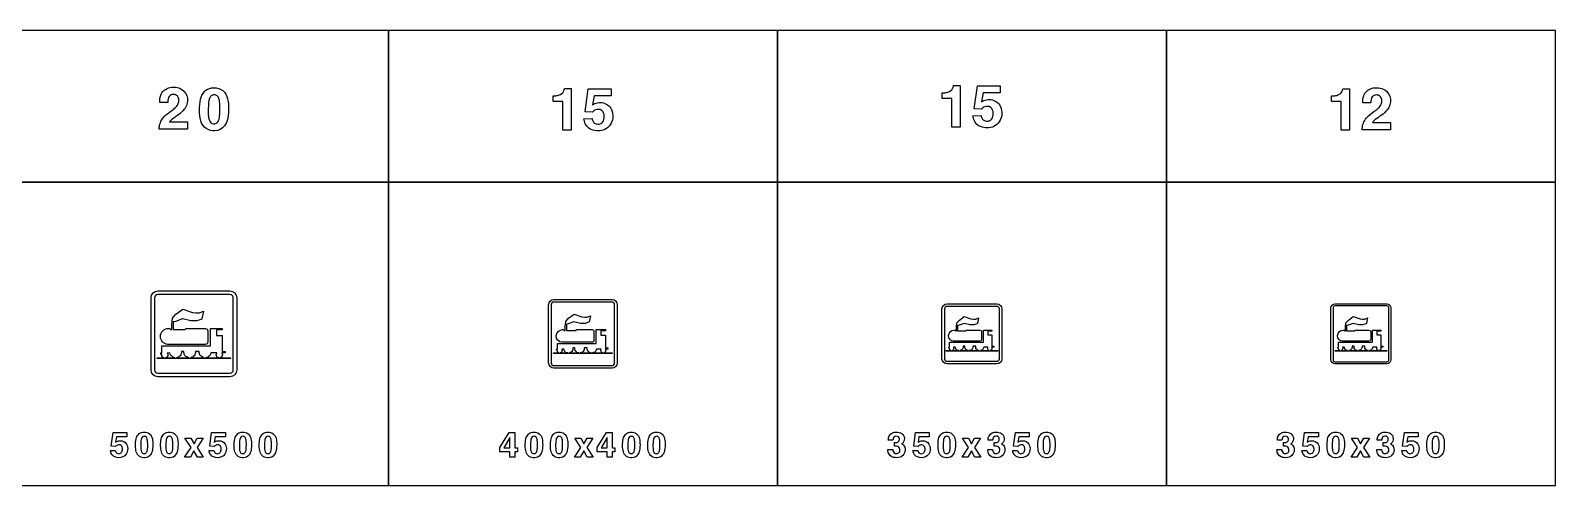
# Model space of a CAD drawing. Extents: x 0 to 18160, y 0 to 2655.
# Drawn here: x 9262 to 18160, y 0 to 2655 of the extents above; entities that cross this region are included whole.
import ezdxf

# ---------------------------------------------------------------- set-up
doc = ezdxf.new("R2010")
doc.units = 0
doc.header["$MEASUREMENT"] = 0

msp = doc.modelspace()

# ---------------------------------------------------------------- linework, layer by layer
for points in [[(9080, 1770), (11350, 1770), (11350, 2655), (9080, 2655)], [(11350, 1770), (13620, 1770), (13620, 2655), (11350, 2655)], [(13620, 1770), (15890, 1770), (15890, 2655), (13620, 2655)], [(15890, 1770), (18160, 1770), (18160, 2655), (15890, 2655)], [(9080, 0), (11350, 0), (11350, 1770), (9080, 1770)], [(11350, 0), (13620, 0), (13620, 1770), (11350, 1770)], [(13620, 0), (15890, 0), (15890, 1770), (13620, 1770)], [(15890, 0), (18160, 0), (18160, 1770), (15890, 1770)], [(10198.2, 221.797), (10163.1, 276.346), (10197.9, 276.346), (10216.2, 242.294), (10234.9, 276.346), (10269, 276.346), (10233.5, 222.318), (10270, 166.299), (10235.4, 166.299), (10215.6, 202.389), (10195.2, 166.299), (10161, 166.299)], [(12001, 222.096), (12055.2, 309.963), (12087.1, 309.963), (12087.1, 219.229), (12103.3, 219.229), (12103.3, 196.409), (12087.1, 196.409), (12087.1, 165.058), (12058.6, 165.058), (12058.6, 196.409), (12001, 196.409)], [(12058.6, 280.769), (12022.6, 219.229), (12058.6, 219.229)], [(12472.5, 221.797), (12437.4, 276.346), (12472.2, 276.347), (12490.5, 242.294), (12509.2, 276.347), (12543.3, 276.347), (12507.8, 222.318), (12544.3, 166.299), (12509.7, 166.299), (12489.9, 202.389), (12469.5, 166.299), (12435.3, 166.299)], [(12569, 222.114), (12623.3, 309.981), (12655.1, 309.981), (12655.1, 219.246), (12671.3, 219.246), (12671.3, 196.427), (12655.1, 196.427), (12655.1, 165.076), (12626.6, 165.076), (12626.6, 196.427), (12569, 196.427)], [(12626.6, 280.787), (12590.6, 219.246), (12626.6, 219.246)], [(14734.2, 221.783), (14699.1, 276.333), (14733.9, 276.333), (14752.1, 242.281), (14770.8, 276.333), (14805, 276.333), (14769.4, 222.304), (14806, 166.285), (14771.4, 166.285), (14751.6, 202.375), (14731.2, 166.285), (14697, 166.285)], [(17004.2, 221.783), (16969.1, 276.333), (17003.9, 276.333), (17022.1, 242.281), (17040.8, 276.333), (17075, 276.333), (17039.4, 222.304), (17076, 166.285), (17041.4, 166.285), (17021.6, 202.375), (17001.2, 166.285), (16967, 166.285)]]:
    msp.add_lwpolyline(points, close=True)
for points in [[(10012.9, 2078.85, -0.0640343), (10014.2, 2099.78, -0.161687), (10050, 2160.33, -0.0283718), (10091.8, 2192.71, 0.0545111), (10112.7, 2210.64, 0.192461), (10127.7, 2250.18, 0.234238), (10114.1, 2276.56, 0.196223), (10088.8, 2281.34, 0.252425), (10066.8, 2264.16, 0.0856617), (10062.7, 2247.14, 0.0202329), (10062, 2235.45), (10015.3, 2235.45, -0.0983795), (10021.4, 2276.76, -0.245047), (10067.6, 2319.89, -0.207102), (10144.5, 2311.55, -0.233443), (10177, 2259.22, -0.20961), (10158.8, 2195.04, -0.0785124), (10124.9, 2163.57, 0.0107372), (10089.1, 2137.78, 0.0665092), (10073.2, 2121.74), (10177.7, 2121.74), (10177.7, 2078.85)], [(10247.9, 2191.49, -0.0563084), (10253.9, 2254.32, -0.130301), (10276.1, 2298.12, -0.174843), (10317.9, 2319.53, -0.147552), (10371, 2312.9, -0.192146), (10407.8, 2269.73, -0.0833996), (10417.1, 2212.7, -0.0545507), (10412.1, 2141.92, -0.116773), (10393, 2097.85, -0.221099), (10338.1, 2070.16, -0.162564), (10286.7, 2082.68, -0.174743), (10255.4, 2128.1, -0.0640867), (10247.9, 2186.79)], [(12310.9, 2274.45), (12324.1, 2274.45, 0.0261527), (12330.1, 2275.12, 0.0824327), (12354.9, 2282.34, 0.211118), (12374.9, 2306.08, 0.0230957), (12377.6, 2315.99), (12415.7, 2315.99), (12415.7, 2074.01), (12367.1, 2074.01), (12367.1, 2241.03), (12310.9, 2241.03)], [(12491, 2139), (12538, 2140.78, 0.0452719), (12544.4, 2124.55, 0.0567733), (12549.1, 2117.67, 0.070207), (12553.5, 2114.2, 0.264984), (12589.6, 2112.3, 0.20748), (12607, 2135.41, 0.147389), (12605.8, 2173.44, 0.308532), (12576.4, 2194.85, 0.215743), (12546.7, 2184.62, 0.028781), (12541.3, 2178.38), (12498.7, 2180.39), (12516.5, 2315.07), (12650.5, 2315.07), (12650.5, 2273.2), (12550.1, 2273.2), (12541.1, 2221.19, -0.0211252), (12554.1, 2228.73, -0.121371), (12587.4, 2234.58, -0.244671), (12647.2, 2202.63, -0.173069), (12658.8, 2143.5, -0.256779), (12613.6, 2077.51, -0.199585), (12534, 2076.44, -0.245625), (12493.7, 2125.34, -0.0170062)], [(14580.9, 2291.94), (14594, 2291.94, 0.0261527), (14600.1, 2292.61, 0.0824327), (14624.9, 2299.84, 0.211118), (14644.9, 2323.58, 0.0230957), (14647.6, 2333.49), (14685.7, 2333.49), (14685.7, 2091.51), (14637.1, 2091.51), (14637.1, 2258.53), (14580.9, 2258.53)], [(14761, 2156.5), (14808, 2158.28, 0.0452719), (14814.4, 2142.04, 0.0567733), (14819.1, 2135.17, 0.070207), (14823.5, 2131.7, 0.264984), (14859.6, 2129.8, 0.20748), (14877, 2152.9, 0.147389), (14875.8, 2190.94, 0.308532), (14846.4, 2212.34, 0.215743), (14816.7, 2202.11, 0.028781), (14811.3, 2195.87), (14768.7, 2197.89), (14786.5, 2332.56), (14920.5, 2332.56), (14920.5, 2290.7), (14820.1, 2290.7), (14811.1, 2238.69, -0.0211252), (14824, 2246.23, -0.121371), (14857.4, 2252.07, -0.244671), (14917.2, 2220.12, -0.173069), (14928.7, 2161, -0.256779), (14883.6, 2095.01, -0.199585), (14804, 2093.94, -0.245625), (14763.7, 2142.83, -0.0170062)], [(16852.4, 2273.43), (16865.5, 2273.43, 0.0261527), (16871.5, 2274.1, 0.0824327), (16896.4, 2281.32, 0.211118), (16916.4, 2305.06, 0.0230957), (16919, 2314.97), (16957.1, 2314.97), (16957.1, 2072.99), (16908.5, 2072.99), (16908.5, 2240.01), (16852.4, 2240.01)], [(17032.5, 2075.98, -0.0640343), (17033.8, 2096.92, -0.161687), (17069.6, 2157.46, -0.0283718), (17111.4, 2189.85, 0.0545111), (17132.3, 2207.78, 0.192461), (17147.3, 2247.31, 0.234238), (17133.7, 2273.69, 0.196223), (17108.4, 2278.47, 0.252425), (17086.4, 2261.29, 0.0856617), (17082.3, 2244.27, 0.0202329), (17081.6, 2232.58), (17034.9, 2232.58, -0.0983795), (17041, 2273.89, -0.245047), (17087.1, 2317.02, -0.207102), (17164.1, 2308.69, -0.233443), (17196.6, 2256.36, -0.20961), (17178.4, 2192.18, -0.0785124), (17144.5, 2160.7, 0.0107372), (17108.7, 2134.91, 0.0665092), (17092.8, 2118.88), (17197.3, 2118.88), (17197.3, 2075.98)], [(10299.2, 2160.96, 0.0124589), (10299.8, 2154.64, 0.0668192), (10305.4, 2129.25, 0.615362), (10356.3, 2123.64, 0.0726881), (10361.7, 2136.67, 0.0588562), (10366.4, 2173.95, 0.0389037), (10364.8, 2240.94, 0.084671), (10358.2, 2264.28, 0.156013), (10346.8, 2276.44, 0.143208), (10331, 2279.4, 0.172584), (10315.3, 2273.2, 0.132565), (10305.3, 2257.64, 0.0498315), (10300.8, 2235.92, 0.0368731)], [(10005, 634.998, -0.414213), (9965.03, 674.998), (9965.03, 1095, -0.414213), (10005, 1135), (10425, 1135, -0.414213), (10465, 1095), (10465, 674.998, -0.414213), (10425, 634.998)], [(10005, 654.998), (10425, 654.998, 0.414213), (10445, 674.998), (10445, 1095, 0.414213), (10425, 1115), (10005, 1115, 0.414213), (9985.03, 1095), (9985.03, 674.998, 0.414213)], [(12315, 684.998, -0.414213), (12285, 714.998), (12285, 1055, -0.414213), (12315, 1085), (12655, 1085, -0.414213), (12685, 1055), (12685, 714.998, -0.414213), (12655, 684.998)], [(12315, 699.998), (12655, 699.998, 0.414213), (12670, 714.998), (12670, 1055, 0.414213), (12655, 1070), (12315, 1070, 0.414213), (12300, 1055), (12300, 714.998, 0.414213)], [(10089.2, 975.848), (10109.9, 999.462), (10150.9, 1028.31), (10206.8, 1010.18), (10228.2, 1006.86), (10247.2, 1006.86), (10270.3, 1017.1), (10261.5, 971.476), (10255.7, 969.076), (10231.7, 961.319), (10197, 961.319), (10148.8, 972.034), (10108.1, 957.219), (10094.8, 955.019), (10094.8, 909.662), (10164.6, 909.662, -0.194821), (10170.4, 916.148), (10281.5, 916.162, -0.413794), (10295.8, 901.891), (10295.8, 837.319, -0.41374), (10281.5, 823.048), (10164.6, 823.062), (10066.4, 823.048), (10065.8, 823.033, -0.00842058), (10064.2, 823.062), (10061.8, 823.133, -0.389055), (10020.1, 868.762), (10020.1, 870.448, -0.414165), (10065.8, 916.162), (10066.4, 916.162), (10074.4, 916.148, -0.171226), (10078, 909.662), (10086.4, 909.662), (10086.4, 939.405)], [(12384.4, 957.678), (12400.9, 976.569), (12433.7, 999.644), (12478.5, 985.141), (12495.6, 982.489), (12510.7, 982.489), (12529.3, 990.684), (12522.2, 954.181), (12517.6, 952.261), (12498.4, 946.055), (12470.6, 946.055), (12432.1, 954.627), (12399.5, 942.775), (12388.8, 941.015), (12388.8, 904.729), (12444.7, 904.729, -0.194821), (12449.3, 909.918), (12538.2, 909.929, -0.413794), (12549.6, 898.512), (12549.6, 846.855, -0.41374), (12538.2, 835.438), (12444.7, 835.449), (12365.9, 835.432, -0.00842058), (12364.4, 835.449), (12362.5, 835.506, -0.389055), (12329.1, 872.009), (12329.1, 873.358, -0.414165), (12365.9, 909.929), (12372.5, 909.918, -0.171226), (12375.4, 904.729), (12382.2, 904.729), (12382.2, 928.524)], [(14610, 709.998, -0.414213), (14580, 739.998), (14580, 1030, -0.414213), (14610, 1060), (14900, 1060, -0.414213), (14930, 1030), (14930, 739.998, -0.414213), (14900, 709.998)], [(14610, 724.998), (14900, 724.998, 0.414213), (14915, 739.998), (14915, 1030, 0.414213), (14900, 1045), (14610, 1045, 0.414213), (14595, 1030), (14595, 739.998, 0.414213)], [(14667, 948.593), (14681.4, 965.123), (14710.1, 985.313), (14749.3, 972.623), (14764.3, 970.303), (14777.5, 970.303), (14793.7, 977.473), (14787.5, 945.533), (14783.5, 943.853), (14766.7, 938.423), (14742.4, 938.423), (14708.7, 945.923), (14680.2, 935.553), (14670.9, 934.013), (14670.9, 902.263), (14719.7, 902.263, -0.194821), (14723.8, 906.803), (14801.6, 906.813, -0.413794), (14811.6, 896.823), (14811.6, 851.623, -0.41374), (14801.6, 841.633), (14719.7, 841.643), (14650.8, 841.628, -0.00842058), (14649.5, 841.643), (14647.8, 841.693, -0.389055), (14618.6, 873.633), (14618.6, 874.813, -0.414165), (14650.8, 906.813), (14656.6, 906.803, -0.171226), (14659.1, 902.263), (14665, 902.263), (14665, 923.083)], [(16874, 709.998, -0.414213), (16850, 733.998), (16850, 1036, -0.414213), (16874, 1060), (17176, 1060, -0.414213), (17200, 1036), (17200, 733.998, -0.414213), (17176, 709.998)], [(16874, 721.998), (17176, 721.998, 0.414213), (17188, 733.998), (17188, 1036, 0.414213), (17176, 1048), (16874, 1048, 0.414213), (16862, 1036), (16862, 733.998, 0.414213)], [(16937, 948.593), (16951.4, 965.123), (16980.1, 985.313), (17019.3, 972.623), (17034.3, 970.303), (17047.5, 970.303), (17063.7, 977.473), (17057.5, 945.533), (17053.5, 943.853), (17036.7, 938.423), (17012.4, 938.423), (16978.7, 945.923), (16950.2, 935.553), (16940.9, 934.013), (16940.9, 902.263), (16989.7, 902.263, -0.194821), (16993.8, 906.803), (17071.6, 906.813, -0.413794), (17081.6, 896.823), (17081.6, 851.623, -0.41374), (17071.6, 841.633), (16989.7, 841.643), (16920.8, 841.628, -0.00842058), (16919.5, 841.643), (16917.8, 841.693, -0.389055), (16888.6, 873.633), (16888.6, 874.813, -0.414165), (16920.8, 906.813), (16926.6, 906.803, -0.171226), (16929.1, 902.263), (16935, 902.263), (16935, 923.083)], [(10078.8, 814.705), (10311.9, 814.705), (10311.9, 916.148), (10346.1, 916.148), (10380.4, 916.148), (10380.4, 907.748), (10346.1, 907.748), (10346.1, 876.091), (10380.4, 876.091), (10380.4, 800.119), (10380.4, 781.719), (10397.3, 781.719), (10397.3, 773.376), (10378.3, 773.376), (10378.3, 772.533, -0.145928), (10381.2, 762.862, -0.354245), (10367.1, 745.562), (10429.5, 745.562), (10429.5, 741.691), (10000.6, 741.691), (10000.6, 745.562), (10041.7, 745.562, -0.354245), (10027.7, 762.862, -0.030537), (10027.9, 765.005), (10022.5, 765.005), (10022.5, 774.048), (10028.3, 774.048), (10028.3, 814.705)], [(12376, 828.764), (12562.6, 828.764), (12562.6, 909.918), (12589.9, 909.918), (12617.3, 909.918), (12617.3, 903.198), (12589.9, 903.198), (12589.9, 877.872), (12617.3, 877.872), (12617.3, 817.095), (12617.3, 802.375), (12630.8, 802.375), (12630.8, 795.701), (12615.6, 795.701), (12615.6, 795.026, -0.145928), (12617.9, 787.289, -0.354245), (12606.7, 773.449), (12656.6, 773.449), (12656.6, 770.352), (12313.5, 770.352), (12313.5, 773.449), (12346.4, 773.449, -0.354245), (12335.2, 787.289, -0.030537), (12335.3, 789.003), (12331, 789.003), (12331, 796.238), (12335.7, 796.238), (12335.7, 828.764)], [(14659.7, 835.793), (14822.9, 835.793), (14822.9, 906.803), (14846.8, 906.803), (14870.8, 906.803), (14870.8, 900.923), (14846.8, 900.923), (14846.8, 878.763), (14870.8, 878.763), (14870.8, 825.583), (14870.8, 812.703), (14882.6, 812.703), (14882.6, 806.863), (14869.3, 806.863), (14869.3, 806.273, -0.145928), (14871.3, 799.503, -0.354245), (14861.5, 787.393), (14905.1, 787.393), (14905.1, 784.683), (14604.9, 784.683), (14604.9, 787.393), (14633.7, 787.393, -0.354245), (14623.9, 799.503, -0.030537), (14624, 801.003), (14620.2, 801.003), (14620.2, 807.333), (14624.4, 807.333), (14624.4, 835.793)], [(16929.7, 835.793), (17092.9, 835.793), (17092.9, 906.803), (17116.8, 906.803), (17140.8, 906.803), (17140.8, 900.923), (17116.8, 900.923), (17116.8, 878.763), (17140.8, 878.763), (17140.8, 825.583), (17140.8, 812.703), (17152.6, 812.703), (17152.6, 806.863), (17139.3, 806.863), (17139.3, 806.273, -0.145928), (17141.3, 799.503, -0.354245), (17131.5, 787.393), (17175.1, 787.393), (17175.1, 784.683), (16874.9, 784.683), (16874.9, 787.393), (16903.7, 787.393, -0.354245), (16893.9, 799.503, -0.030537), (16894, 801.003), (16890.2, 801.003), (16890.2, 807.333), (16894.4, 807.333), (16894.4, 835.793)], [(12426.5, 798.581, -0.25946), (12416.6, 778.603, -0.12285), (12403.9, 773.449), (12461.4, 773.449, -0.191481), (12443.2, 783.838, -0.161875), (12438.6, 797.506, -0.0106592), (12438.6, 798.558), (12438.6, 802.375), (12426.4, 802.375)], [(12491.9, 798.409, -0.25743), (12482, 778.603, -0.12285), (12469.3, 773.449), (12533.1, 773.449, -0.191481), (12514.9, 783.838, -0.161875), (12510.3, 797.506, -0.00758162), (12510.3, 798.249), (12510.3, 802.375), (12491.8, 802.375)], [(14657.2, 806.863), (14646.5, 806.698, -0.152169), (14648.7, 799.503, -0.354245), (14638.9, 787.393), (14677.1, 787.393, -0.191481), (14661.2, 796.483, -0.141615)], [(14703.8, 809.383, -0.25946), (14695.2, 791.903, -0.12285), (14684.1, 787.393), (14734.3, 787.393, -0.191481), (14718.4, 796.483, -0.161875), (14714.4, 808.443, -0.0106592), (14714.4, 809.363), (14714.4, 812.703), (14703.8, 812.703)], [(14761, 809.233, -0.25743), (14752.4, 791.903, -0.12285), (14741.3, 787.393), (14797.1, 787.393, -0.191481), (14781.2, 796.483, -0.161875), (14777.1, 808.443, -0.00758162), (14777.2, 809.093), (14777.2, 812.703), (14761, 812.703)], [(14823.7, 806.863, -0.226132), (14815.2, 791.903, -0.12285), (14804, 787.393), (14856.4, 787.393, -0.354245), (14846.6, 799.503, -0.137886), (14848.4, 805.953), (14848.4, 806.863)], [(16927.2, 806.863), (16916.5, 806.698, -0.152169), (16918.7, 799.503, -0.354245), (16908.9, 787.393), (16947.1, 787.393, -0.191481), (16931.2, 796.483, -0.141615)], [(16973.8, 809.383, -0.25946), (16965.2, 791.903, -0.12285), (16954.1, 787.393), (17004.3, 787.393, -0.191481), (16988.4, 796.483, -0.161875), (16984.4, 808.443, -0.0106592), (16984.4, 809.363), (16984.4, 812.703), (16973.8, 812.703)], [(17031, 809.233, -0.25743), (17022.4, 791.903, -0.12285), (17011.3, 787.393), (17067.1, 787.393, -0.191481), (17051.2, 796.483, -0.161875), (17047.1, 808.443, -0.00758162), (17047.2, 809.093), (17047.2, 812.703), (17031, 812.703)], [(17093.7, 806.863, -0.226132), (17085.2, 791.903, -0.12285), (17074, 787.393), (17126.4, 787.393, -0.354245), (17116.6, 799.503, -0.137886), (17118.4, 805.953), (17118.4, 806.863)], [(10075.3, 773.376), (10060, 773.141, -0.152169), (10063.1, 762.862, -0.354245), (10049.1, 745.562), (10103.7, 745.562, -0.191481), (10081, 758.548, -0.141615)], [(10141.9, 776.976, -0.25946), (10129.5, 752.005, -0.12285), (10113.7, 745.562), (10185.5, 745.562, -0.191481), (10162.7, 758.548, -0.161875), (10157, 775.633, -0.0106592), (10157, 776.948), (10157, 781.719), (10141.8, 781.719)], [(10223.6, 776.762, -0.25743), (10211.3, 752.005, -0.12285), (10195.4, 745.562), (10275.1, 745.562, -0.191481), (10252.4, 758.548, -0.161875), (10246.6, 775.633, -0.00758162), (10246.6, 776.562), (10246.6, 781.719), (10223.5, 781.719)], [(10313.2, 773.376, -0.226132), (10300.9, 752.005, -0.12285), (10285, 745.562), (10359.8, 745.562, -0.354245), (10345.8, 762.862, -0.137886), (10348.4, 772.076), (10348.4, 773.376)], [(12373.3, 795.701), (12361, 795.512, -0.152169), (12363.5, 787.289, -0.354245), (12352.3, 773.449), (12396, 773.449, -0.191481), (12377.8, 783.838, -0.141615)], [(12563.5, 795.701, -0.226132), (12553.7, 778.603, -0.12285), (12541, 773.449), (12600.9, 773.449, -0.354245), (12589.7, 787.289, -0.137886), (12591.7, 794.661), (12591.7, 795.701)], [(9727.75, 203.882), (9755.92, 204.948, 0.0452719), (9759.76, 195.209, 0.0567733), (9762.6, 191.086, 0.070207), (9765.26, 189, 0.264984), (9786.87, 187.863, 0.20748), (9797.32, 201.725, 0.147389), (9796.63, 224.545, 0.308532), (9779, 237.389, 0.215743), (9761.13, 231.251, 0.028781), (9757.91, 227.507), (9732.34, 228.716), (9743.03, 309.521), (9823.46, 309.521), (9823.46, 284.403), (9763.2, 284.403), (9757.82, 253.195, -0.0211252), (9765.57, 257.721, -0.121371), (9785.57, 261.228, -0.244671), (9821.44, 242.057, -0.173069), (9828.39, 206.583, -0.256779), (9801.28, 166.986, -0.199585), (9753.55, 166.346, -0.245625), (9729.38, 195.683, -0.0170062)], [(9874.18, 234.284, -0.0563084), (9877.8, 271.986, -0.130301), (9891.12, 298.265, -0.174843), (9916.22, 311.109, -0.147552), (9948.09, 307.128, -0.192146), (9970.17, 281.227, -0.0833996), (9975.72, 247.009, -0.0545507), (9972.71, 204.545, -0.116773), (9961.26, 178.099, -0.221099), (9928.35, 161.488, -0.162564), (9897.47, 169, -0.174743), (9878.7, 196.251, -0.0640867), (9874.23, 231.464)], [(9905.01, 215.967, 0.0124589), (9905.32, 212.175, 0.0668192), (9908.68, 196.938, 0.615362), (9939.23, 193.573, 0.0726881), (9942.5, 201.393, 0.0588562), (9945.32, 223.763, 0.0389037), (9944.34, 263.953, 0.084671), (9940.39, 277.957, 0.156013), (9933.51, 285.256, 0.143208), (9924.08, 287.033, 0.172584), (9914.63, 283.313, 0.132565), (9908.66, 273.976, 0.0498315), (9905.93, 260.943, 0.0368731)], [(10020.9, 234.284, -0.0563084), (10024.5, 271.986, -0.130301), (10037.9, 298.265, -0.174843), (10063, 311.109, -0.147552), (10094.8, 307.128, -0.192146), (10116.9, 281.227, -0.0833996), (10122.5, 247.009, -0.0545507), (10119.5, 204.545, -0.116773), (10108, 178.1, -0.221099), (10075.1, 161.488, -0.162564), (10044.2, 169, -0.174743), (10025.5, 196.251, -0.0640867), (10021, 231.464)], [(10051.8, 215.967, 0.0124589), (10052.1, 212.175, 0.0668192), (10055.4, 196.938, 0.615362), (10086, 193.573, 0.0726881), (10089.2, 201.393, 0.0588562), (10092.1, 223.763, 0.0389037), (10091.1, 263.953, 0.084671), (10087.1, 277.957, 0.156013), (10080.3, 285.256, 0.143208), (10070.8, 287.033, 0.172584), (10061.4, 283.313, 0.132565), (10055.4, 273.976, 0.0498315), (10052.7, 260.943, 0.0368731)], [(10303.3, 203.891), (10331.5, 204.957, 0.0452719), (10335.3, 195.218, 0.0567733), (10338.2, 191.095, 0.070207), (10340.8, 189.009, 0.264984), (10362.4, 187.872, 0.20748), (10372.9, 201.734, 0.147389), (10372.2, 224.554, 0.308532), (10354.6, 237.398, 0.215743), (10336.7, 231.26, 0.028781), (10333.5, 227.516), (10307.9, 228.725), (10318.6, 309.531), (10399, 309.531), (10399, 284.412), (10338.8, 284.412), (10333.4, 253.204, -0.0211252), (10341.1, 257.73, -0.121371), (10361.1, 261.237, -0.244671), (10397, 242.066, -0.173069), (10404, 206.592, -0.256779), (10376.8, 166.995, -0.199585), (10329.1, 166.355, -0.245625), (10304.9, 195.692, -0.0170062)], [(10449.7, 234.285, -0.0563084), (10453.4, 271.986, -0.130301), (10466.7, 298.266, -0.174843), (10491.8, 311.109, -0.147552), (10523.7, 307.128, -0.192146), (10545.7, 281.228, -0.0833996), (10551.3, 247.01, -0.0545507), (10548.3, 204.545, -0.116773), (10536.8, 178.1, -0.221099), (10503.9, 161.488, -0.162564), (10473, 169, -0.174743), (10454.3, 196.251, -0.0640867), (10449.8, 231.465)], [(10480.6, 215.967, 0.0124589), (10480.9, 212.175, 0.0668192), (10484.2, 196.939, 0.615362), (10514.8, 193.574, 0.0726881), (10518.1, 201.394, 0.0588562), (10520.9, 223.763, 0.0389037), (10519.9, 263.953, 0.084671), (10516, 277.957, 0.156013), (10509.1, 285.256, 0.143208), (10499.7, 287.033, 0.172584), (10490.2, 283.313, 0.132565), (10484.2, 273.976, 0.0498315), (10481.5, 260.943, 0.0368731)], [(10596.5, 234.275, -0.0563084), (10600.1, 271.977, -0.130301), (10613.4, 298.256, -0.174843), (10638.5, 311.1, -0.147552), (10670.4, 307.119, -0.192146), (10692.5, 281.218, -0.0833996), (10698, 247, -0.0545507), (10695, 204.536, -0.116773), (10683.6, 178.09, -0.221099), (10650.7, 161.479, -0.162564), (10619.8, 168.991, -0.174743), (10601, 196.242, -0.0640867), (10596.5, 231.455)], [(10627.3, 215.958, 0.0124589), (10627.6, 212.166, 0.0668192), (10631, 196.929, 0.615362), (10661.5, 193.564, 0.0726881), (10664.8, 201.384, 0.0588562), (10667.6, 223.754, 0.0389037), (10666.7, 263.943, 0.084671), (10662.7, 277.948, 0.156013), (10655.8, 285.247, 0.143208), (10646.4, 287.024, 0.172584), (10636.9, 283.304, 0.132565), (10631, 273.967, 0.0498315), (10628.2, 260.934, 0.0368731)], [(12148.5, 234.285, -0.0563084), (12152.1, 271.986, -0.130301), (12165.4, 298.266, -0.174843), (12190.5, 311.109, -0.147552), (12222.4, 307.128, -0.192146), (12244.5, 281.228, -0.0833996), (12250, 247.01, -0.0545507), (12247, 204.546, -0.116773), (12235.6, 178.1, -0.221099), (12202.7, 161.489, -0.162564), (12171.8, 169.001, -0.174743), (12153, 196.252, -0.0640867), (12148.5, 231.465)], [(12179.3, 215.967, 0.0124589), (12179.6, 212.176, 0.0668192), (12183, 196.939, 0.615362), (12213.5, 193.574, 0.0726881), (12216.8, 201.394, 0.0588562), (12219.6, 223.764, 0.0389037), (12218.6, 263.953, 0.084671), (12214.7, 277.958, 0.156013), (12207.8, 285.256, 0.143208), (12198.4, 287.034, 0.172584), (12188.9, 283.313, 0.132565), (12183, 273.977, 0.0498315), (12180.2, 260.944, 0.0368731)], [(12295.2, 234.285, -0.0563084), (12298.9, 271.986, -0.130301), (12312.2, 298.266, -0.174843), (12337.3, 311.109, -0.147552), (12369.1, 307.128, -0.192146), (12391.2, 281.228, -0.0833996), (12396.8, 247.01, -0.0545507), (12393.8, 204.546, -0.116773), (12382.3, 178.1, -0.221099), (12349.4, 161.489, -0.162564), (12318.5, 169.001, -0.174743), (12299.8, 196.252, -0.0640867), (12295.3, 231.465)], [(12326.1, 215.967, 0.0124589), (12326.4, 212.176, 0.0668192), (12329.7, 196.939, 0.615362), (12360.3, 193.574, 0.0726881), (12363.5, 201.394, 0.0588562), (12366.4, 223.764, 0.0389037), (12365.4, 263.953, 0.084671), (12361.4, 277.958, 0.156013), (12354.6, 285.256, 0.143208), (12345.1, 287.034, 0.172584), (12335.7, 283.313, 0.132565), (12329.7, 273.977, 0.0498315), (12327, 260.944, 0.0368731)], [(12716.5, 234.285, -0.0563084), (12720.1, 271.986, -0.130301), (12733.4, 298.266, -0.174843), (12758.5, 311.109, -0.147552), (12790.4, 307.128, -0.192146), (12812.5, 281.228, -0.0833996), (12818, 247.01, -0.0545507), (12815, 204.545, -0.116773), (12803.6, 178.1, -0.221099), (12770.7, 161.489, -0.162564), (12739.8, 169, -0.174743), (12721, 196.252, -0.0640867), (12716.5, 231.465)], [(12747.3, 215.967, 0.0124589), (12747.6, 212.176, 0.0668192), (12751, 196.939, 0.615362), (12781.5, 193.574, 0.0726881), (12784.8, 201.394, 0.0588562), (12787.6, 223.763, 0.0389037), (12786.7, 263.953, 0.084671), (12782.7, 277.958, 0.156013), (12775.8, 285.256, 0.143208), (12766.4, 287.033, 0.172584), (12757, 283.313, 0.132565), (12751, 273.977, 0.0498315), (12748.3, 260.943, 0.0368731)], [(12863.2, 234.275, -0.0563084), (12866.9, 271.977, -0.130301), (12880.2, 298.256, -0.174843), (12905.3, 311.1, -0.147552), (12937.2, 307.119, -0.192146), (12959.2, 281.219, -0.0833996), (12964.8, 247.001, -0.0545507), (12961.8, 204.536, -0.116773), (12950.3, 178.091, -0.221099), (12917.4, 161.479, -0.162564), (12886.5, 168.991, -0.174743), (12867.8, 196.242, -0.0640867), (12863.3, 231.456)], [(12894.1, 215.958, 0.0124589), (12894.4, 212.166, 0.0668192), (12897.7, 196.93, 0.615362), (12928.3, 193.565, 0.0726881), (12931.6, 201.385, 0.0588562), (12934.4, 223.754, 0.0389037), (12933.4, 263.944, 0.084671), (12929.5, 277.948, 0.156013), (12922.6, 285.247, 0.143208), (12913.2, 287.024, 0.172584), (12903.7, 283.304, 0.132565), (12897.7, 273.967, 0.0498315), (12895, 260.934, 0.0368731)], [(14264.9, 210.618), (14292.7, 210.618, 0.0411845), (14294, 201.495, 0.335066), (14312.3, 186.329, 0.276505), (14331.4, 195.05, 0.158203), (14334.8, 207.49, 0.0878221), (14333, 217.04, 0.217575), (14321.9, 227.158, 0.0882727), (14309.1, 229.031), (14302.7, 229.031), (14302.7, 250.192, 0.0282129), (14314.4, 250.547, 0.50028), (14330.6, 277.846, 0.235001), (14319.5, 286.874, 0.165496), (14304.1, 285.5, 0.220849), (14295.5, 275.571, 0.055705), (14293.8, 264.647), (14266.9, 264.647, -0.0488003), (14268, 278.201, -0.30773), (14302.6, 310.903, -0.146685), (14338.2, 307.348, -0.469869), (14354.2, 251.685, -0.0891152), (14346.9, 244.623), (14344.4, 242.822, -0.0245333), (14351.1, 238.983, -0.202429), (14364.5, 216.969, -0.422325), (14326.8, 163.296, -0.154301), (14288.4, 167.609, -0.287878), (14265, 204.03, -0.0143877)], [(14410.5, 203.85), (14438.6, 204.916, 0.0452719), (14442.5, 195.177, 0.0567733), (14445.3, 191.054, 0.070207), (14448, 188.968, 0.264984), (14469.6, 187.831, 0.20748), (14480, 201.694, 0.147389), (14479.4, 224.513, 0.308532), (14461.7, 237.357, 0.215743), (14443.9, 231.22, 0.028781), (14440.6, 227.476), (14415.1, 228.684), (14425.7, 309.49), (14506.2, 309.49), (14506.2, 284.371), (14445.9, 284.371), (14440.5, 253.163, -0.0211252), (14448.3, 257.689, -0.121371), (14468.3, 261.196, -0.244671), (14504.2, 242.025, -0.173069), (14511.1, 206.551, -0.256779), (14484, 166.954, -0.199585), (14436.3, 166.314, -0.245625), (14412.1, 195.651, -0.0170062)], [(14556.9, 234.262, -0.0563084), (14560.5, 271.963, -0.130301), (14573.8, 298.243, -0.174843), (14598.9, 311.086, -0.147552), (14630.8, 307.106, -0.192146), (14652.9, 281.205, -0.0833996), (14658.4, 246.987, -0.0545507), (14655.4, 204.523, -0.116773), (14644, 178.077, -0.221099), (14611.1, 161.466, -0.162564), (14580.2, 168.978, -0.174743), (14561.4, 196.229, -0.0640867), (14556.9, 231.442)], [(14587.7, 215.944, 0.0124589), (14588, 212.153, 0.0668192), (14591.4, 196.916, 0.615362), (14621.9, 193.551, 0.0726881), (14625.2, 201.371, 0.0588562), (14628, 223.741, 0.0389037), (14627.1, 263.93, 0.084671), (14623.1, 277.935, 0.156013), (14616.2, 285.233, 0.143208), (14606.8, 287.011, 0.172584), (14597.3, 283.29, 0.132565), (14591.4, 273.954, 0.0498315), (14588.7, 260.921, 0.0368731)], [(14847.3, 210.655), (14875.2, 210.655, 0.0411845), (14876.4, 201.531, 0.335066), (14894.7, 186.366, 0.276505), (14913.9, 195.086, 0.158203), (14917.2, 207.527, 0.0878221), (14915.4, 217.076, 0.217575), (14904.3, 227.195, 0.0882727), (14891.6, 229.067), (14885.1, 229.067), (14885.1, 250.228, 0.0282129), (14896.8, 250.584, 0.50028), (14913, 277.882, 0.235001), (14901.9, 286.911, 0.165496), (14886.5, 285.536, 0.220849), (14878, 275.607, 0.055705), (14876.2, 264.683), (14849.4, 264.683, -0.0488003), (14850.4, 278.237, -0.30773), (14885, 310.939, -0.146685), (14920.7, 307.384, -0.469869), (14936.6, 251.721, -0.0891152), (14929.4, 244.659), (14926.8, 242.858, -0.0245333), (14933.5, 239.019, -0.202429), (14946.9, 217.005, -0.422325), (14909.3, 163.332, -0.154301), (14870.8, 167.645, -0.287878), (14847.4, 204.067, -0.0143877)], [(14992.9, 203.886), (15021.1, 204.953, 0.0452719), (15024.9, 195.213, 0.0567733), (15027.8, 191.09, 0.070207), (15030.4, 189.005, 0.264984), (15052, 187.868, 0.20748), (15062.5, 201.73, 0.147389), (15061.8, 224.55, 0.308532), (15044.2, 237.394, 0.215743), (15026.3, 231.256, 0.028781), (15023.1, 227.512), (14997.5, 228.721), (15008.2, 309.526), (15088.6, 309.526), (15088.6, 284.408), (15028.3, 284.408), (15023, 253.199, -0.0211252), (15030.7, 257.725, -0.121371), (15050.7, 261.232, -0.244671), (15086.6, 242.062, -0.173069), (15093.5, 206.588, -0.256779), (15066.4, 166.991, -0.199585), (15018.7, 166.351, -0.245625), (14994.5, 195.687, -0.0170062)], [(15139.3, 234.299, -0.0563084), (15143, 272, -0.130301), (15156.3, 298.28, -0.174843), (15181.4, 311.123, -0.147552), (15213.2, 307.142, -0.192146), (15235.3, 281.242, -0.0833996), (15240.9, 247.024, -0.0545507), (15237.9, 204.559, -0.116773), (15226.4, 178.114, -0.221099), (15193.5, 161.502, -0.162564), (15162.6, 169.014, -0.174743), (15143.9, 196.265, -0.0640867), (15139.4, 231.479)], [(15170.2, 215.981, 0.0124589), (15170.5, 212.19, 0.0668192), (15173.8, 196.953, 0.615362), (15204.4, 193.588, 0.0726881), (15207.6, 201.408, 0.0588562), (15210.5, 223.777, 0.0389037), (15209.5, 263.967, 0.084671), (15205.5, 277.972, 0.156013), (15198.7, 285.27, 0.143208), (15189.2, 287.047, 0.172584), (15179.8, 283.327, 0.132565), (15173.8, 273.991, 0.0498315), (15171.1, 260.957, 0.0368731)], [(16534.9, 210.618), (16562.7, 210.618, 0.0411845), (16564, 201.495, 0.335066), (16582.3, 186.329, 0.276505), (16601.4, 195.05, 0.158203), (16604.8, 207.49, 0.0878221), (16603, 217.04, 0.217575), (16591.9, 227.158, 0.0882727), (16579.1, 229.031), (16572.7, 229.031), (16572.7, 250.192, 0.0282129), (16584.4, 250.547, 0.50028), (16600.6, 277.846, 0.235001), (16589.5, 286.874, 0.165496), (16574.1, 285.5, 0.220849), (16565.5, 275.571, 0.055705), (16563.8, 264.647), (16536.9, 264.647, -0.0488003), (16538, 278.201, -0.30773), (16572.6, 310.903, -0.146685), (16608.2, 307.348, -0.469869), (16624.2, 251.685, -0.0891152), (16616.9, 244.623), (16614.4, 242.822, -0.0245333), (16621.1, 238.983, -0.202429), (16634.5, 216.969, -0.422325), (16596.8, 163.296, -0.154301), (16558.4, 167.609, -0.287878), (16535, 204.03, -0.0143877)], [(16680.5, 203.85), (16708.6, 204.916, 0.0452719), (16712.5, 195.177, 0.0567733), (16715.3, 191.054, 0.070207), (16718, 188.968, 0.264984), (16739.6, 187.831, 0.20748), (16750, 201.694, 0.147389), (16749.4, 224.513, 0.308532), (16731.7, 237.357, 0.215743), (16713.9, 231.22, 0.028781), (16710.6, 227.476), (16685.1, 228.684), (16695.7, 309.49), (16776.2, 309.49), (16776.2, 284.371), (16715.9, 284.371), (16710.5, 253.163, -0.0211252), (16718.3, 257.689, -0.121371), (16738.3, 261.196, -0.244671), (16774.2, 242.025, -0.173069), (16781.1, 206.551, -0.256779), (16754, 166.954, -0.199585), (16706.3, 166.314, -0.245625), (16682.1, 195.651, -0.0170062)], [(16826.9, 234.262, -0.0563084), (16830.5, 271.963, -0.130301), (16843.8, 298.243, -0.174843), (16868.9, 311.086, -0.147552), (16900.8, 307.106, -0.192146), (16922.9, 281.205, -0.0833996), (16928.4, 246.987, -0.0545507), (16925.4, 204.523, -0.116773), (16914, 178.077, -0.221099), (16881.1, 161.466, -0.162564), (16850.2, 168.978, -0.174743), (16831.4, 196.229, -0.0640867), (16826.9, 231.442)], [(16857.7, 215.944, 0.0124589), (16858, 212.153, 0.0668192), (16861.4, 196.916, 0.615362), (16891.9, 193.551, 0.0726881), (16895.2, 201.371, 0.0588562), (16898, 223.741, 0.0389037), (16897.1, 263.93, 0.084671), (16893.1, 277.935, 0.156013), (16886.2, 285.233, 0.143208), (16876.8, 287.011, 0.172584), (16867.3, 283.29, 0.132565), (16861.4, 273.954, 0.0498315), (16858.6, 260.921, 0.0368731)], [(17117.3, 210.655), (17145.2, 210.655, 0.0411845), (17146.4, 201.531, 0.335066), (17164.7, 186.366, 0.276505), (17183.9, 195.086, 0.158203), (17187.2, 207.527, 0.0878221), (17185.4, 217.076, 0.217575), (17174.3, 227.195, 0.0882727), (17161.6, 229.067), (17155.1, 229.067), (17155.1, 250.228, 0.0282129), (17166.8, 250.584, 0.50028), (17183, 277.882, 0.235001), (17171.9, 286.911, 0.165496), (17156.5, 285.536, 0.220849), (17148, 275.607, 0.055705), (17146.2, 264.683), (17119.4, 264.683, -0.0488003), (17120.4, 278.237, -0.30773), (17155, 310.939, -0.146685), (17190.7, 307.384, -0.469869), (17206.6, 251.721, -0.0891152), (17199.4, 244.659), (17196.8, 242.858, -0.0245333), (17203.5, 239.019, -0.202429), (17216.9, 217.005, -0.422325), (17179.3, 163.332, -0.154301), (17140.8, 167.645, -0.287878), (17117.4, 204.067, -0.0143877)], [(17262.9, 203.886), (17291.1, 204.953, 0.0452719), (17294.9, 195.213, 0.0567733), (17297.8, 191.09, 0.070207), (17300.4, 189.005, 0.264984), (17322, 187.868, 0.20748), (17332.5, 201.73, 0.147389), (17331.8, 224.55, 0.308532), (17314.2, 237.394, 0.215743), (17296.3, 231.256, 0.028781), (17293.1, 227.512), (17267.5, 228.721), (17278.2, 309.526), (17358.6, 309.526), (17358.6, 284.408), (17298.3, 284.408), (17293, 253.199, -0.0211252), (17300.7, 257.725, -0.121371), (17320.7, 261.232, -0.244671), (17356.6, 242.062, -0.173069), (17363.5, 206.588, -0.256779), (17336.4, 166.991, -0.199585), (17288.7, 166.351, -0.245625), (17264.5, 195.687, -0.0170062)], [(17409.3, 234.299, -0.0563084), (17413, 272, -0.130301), (17426.3, 298.28, -0.174843), (17451.4, 311.123, -0.147552), (17483.2, 307.142, -0.192146), (17505.3, 281.242, -0.0833996), (17510.9, 247.024, -0.0545507), (17507.9, 204.559, -0.116773), (17496.4, 178.114, -0.221099), (17463.5, 161.502, -0.162564), (17432.6, 169.014, -0.174743), (17413.9, 196.265, -0.0640867), (17409.4, 231.479)], [(17440.2, 215.981, 0.0124589), (17440.5, 212.19, 0.0668192), (17443.8, 196.953, 0.615362), (17474.4, 193.588, 0.0726881), (17477.6, 201.408, 0.0588562), (17480.5, 223.777, 0.0389037), (17479.5, 263.967, 0.084671), (17475.5, 277.972, 0.156013), (17468.7, 285.27, 0.143208), (17459.2, 287.047, 0.172584), (17449.8, 283.327, 0.132565), (17443.8, 273.991, 0.0498315), (17441.1, 260.957, 0.0368731)]]:
    msp.add_lwpolyline(points, format="xyb", close=True)

doc.saveas('drawing.dxf')
